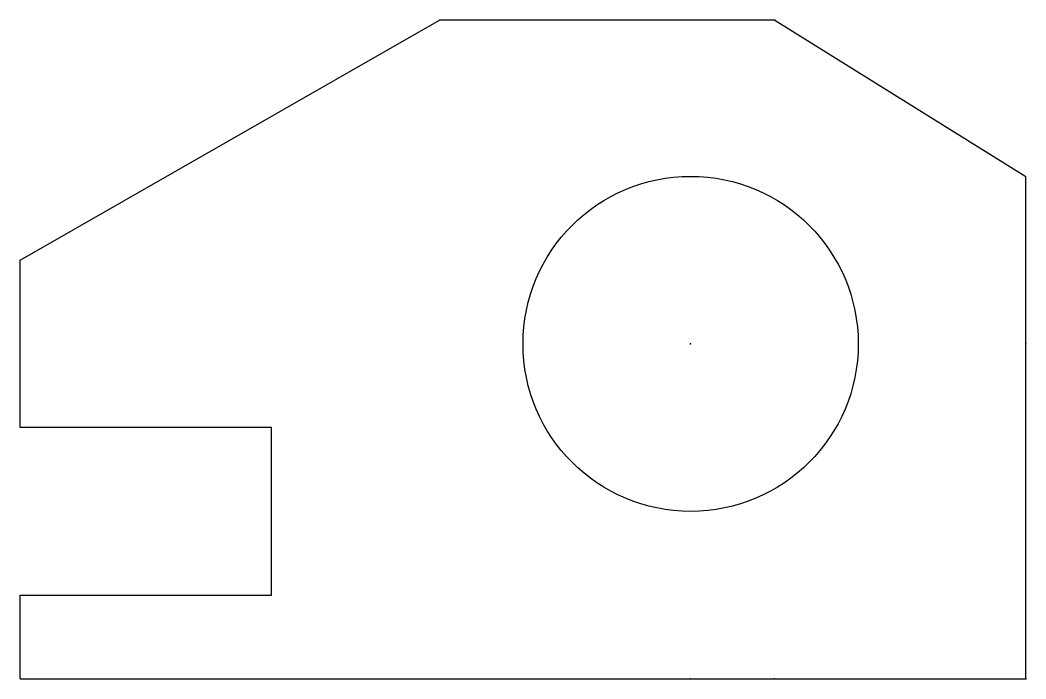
# Model space of a CAD drawing. Header units: millimetres. Extents: x 50 to 53, y 50 to 51.97.
import ezdxf

# ---------------------------------------------------------------- set-up
doc = ezdxf.new("R2010")
doc.units = ezdxf.units.MM

msp = doc.modelspace()

# ---------------------------------------------------------------- linework, layer by layer
for p, q in [((50, 51.25), (51.2508, 51.9664)), ((52.2508, 51.9664), (51.2508, 51.9664)), ((52.2508, 51.9664), (53, 51.5)), ((53, 50), (53, 51.5)), ((50, 50.75), (50, 51.25)), ((50.75, 50.75), (50, 50.75)), ((50.75, 50.25), (50.75, 50.75)), ((50, 50), (50, 50.25)), ((50, 50.25), (50.75, 50.25)), ((50, 50), (53, 50))]:
    msp.add_line(p, q)
msp.add_circle((52, 51), 0.5)
for p in [(52.2508, 51.9664), (52, 51), (53, 51), (52, 50), (52, 50), (52.25, 50), (52.25, 50), (53, 50), (53, 50), (53, 50), (53, 50), (53, 50), (53, 50), (53, 50), (53, 50), (53, 50), (53, 50), (53, 50)]:
    msp.add_point(p)

doc.saveas('drawing.dxf')
